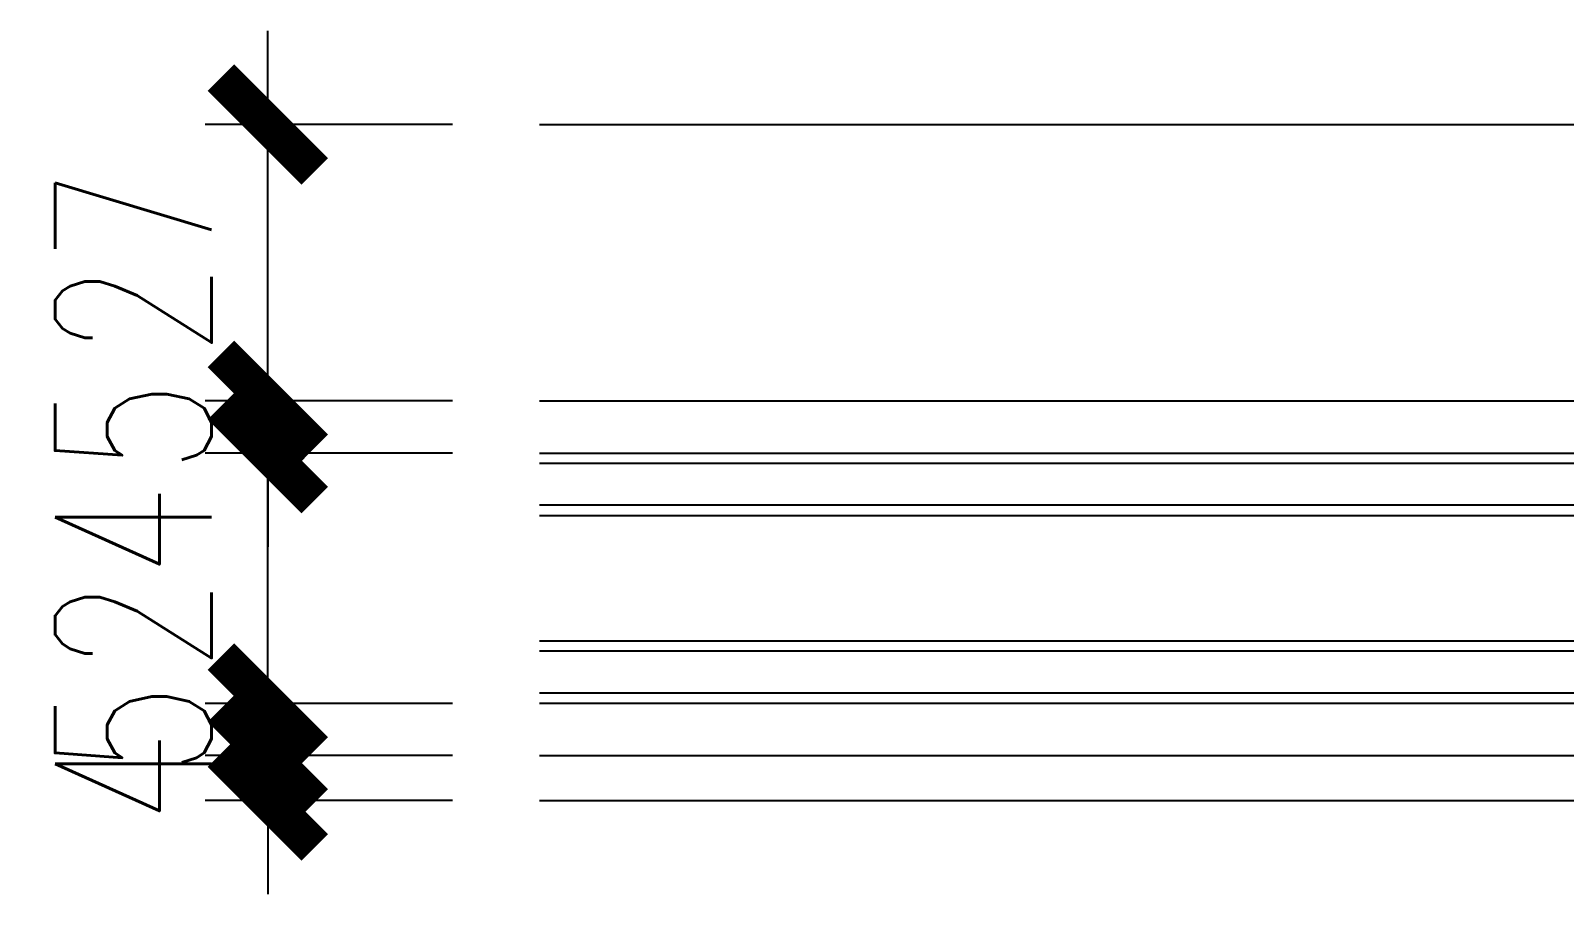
# Model space of a CAD drawing. Extents: x -202236 to 1002404, y -663931 to 1550022.
# Drawn here: x 24299.3 to 24446.3, y -357039.2 to -356956.4 of the extents above; entities that cross this region are included whole.
import ezdxf

# ---------------------------------------------------------------- set-up
doc = ezdxf.new("R2010")
doc.units = 0
for name, color, linetype in [('112铝材投影', 112, 'Continuous'), ('4玻璃幕墙', 4, 'Continuous'), ('DIM', 173, 'Continuous'), ('Fill', 8, 'Continuous')]:
    doc.layers.add(name, color=color, linetype=linetype)
doc.styles.add('DHTEXT-1', font='ROMANS.shx', dxfattribs={"width": 0.7, "bigfont": 'CHINESE.shx'})
doc.dimstyles.new('ZN6', dxfattribs={"dimscale": 6, "dimtxt": 2.5, "dimasz": 1.5, "dimexe": 1, "dimexo": 2, "dimgap": 0.9, "dimtad": 1, "dimdec": 0, "dimdsep": 46, "dimtxsty": 'DHTEXT-1', "dimblk": 'ARCHTICK', "dimcen": 2.5, "dimclrd": 173, "dimclre": 173, "dimclrt": 7, "dimazin": 2, "dimtfac": 1, "dimtdec": 1, "dimtix": 1, "dimtmove": 2, "dimatfit": 3, "dimfxl": 0, "dimtolj": 1, "dimtzin": 0, "dimarcsym": 0})

# ---------------------------------------------------------------- blocks, each defined once
blk = doc.blocks.new('*U758')
at = {"layer": '112铝材投影', "ltscale": 0.1}
for p, q in [((142.9199978226029, 63.00000000022919), (34.69534420452692, 63.00000000022919)), ((142.9199978226698, 36.49999999017655), (37.28122832930012, 36.49999999017655)), ((142.9199978226511, 2.500000000000909), (36.49930265916691, 2.500000000000909)), ((142.9199978226043, -1.800000000000182), (34.69534420451737, -1.800000000000182))]:
    blk.add_line(p, q, dxfattribs=at)
at = {"layer": '4玻璃幕墙'}
for points in [[(142.919997822607, 31.49999999016927), (19.49534523400098, 31.49999999016927), (18.49534523400098, 30.49999999016927), (18.49534523400098, 26.49999999016927), (19.49534523400098, 25.49999999016927), (142.919997822607, 25.49999999016927)], [(142.9199978226075, 13.49999999016927), (19.49534523400052, 13.49999999016927), (18.49534523400007, 12.49999999016927), (18.49534523399916, 8.499999990169272), (19.49534523399871, 7.499999990170181), (142.9199978226075, 7.499999990171091)]]:
    blk.add_lwpolyline(points, dxfattribs=at)
at = {"layer": 'Fill'}
for p, q in [((18.49534523400098, 30.49999999016927), (142.919997822607, 30.49999999016927)), ((18.4953442045321, 26.50000101963906), (142.9199967931381, 26.50000101963906)), ((18.4953442045321, 12.49999908152586), (142.9199967931381, 12.49999908152586)), ((18.49534523400098, 8.500000110995643), (142.919997822607, 8.500000110995643))]:
    blk.add_line(p, q, dxfattribs=at)
blk = doc.blocks.new('_ArchTick')
at = {"color": 0, "linetype": 'ByBlock', "const_width": 0.4}
blk.add_lwpolyline([(-0.5, -0.5), (0.5, 0.5)], dxfattribs=at)
blk = doc.blocks.new('*D977')
at = {"layer": 'Defpoints', "color": 0, "ltscale": 60, "transparency": 16777216}
for p in [(24321.99659885893, -357025.8624589699), (24351.69745399823, -357025.8624589699), (24351.69745399823, -357030.1624589699)]:
    blk.add_point(p, dxfattribs=at)
at = {"layer": 'DIM', "color": 173, "linetype": 'ByBlock', "lineweight": -2, "ltscale": 60, "transparency": 16777216}
for p, q in [((24321.99659885893, -357025.8624589699), (24321.99659885893, -357016.8624589699)), ((24339.69745399823, -357025.8624589699), (24315.99659885893, -357025.8624589699)), ((24321.99659885893, -357030.1624589699), (24321.99659885893, -357025.8624589699)), ((24339.69745399823, -357030.1624589699), (24315.99659885893, -357030.1624589699)), ((24321.99659885893, -357030.1624589699), (24321.99659885893, -357039.1624589699))]:
    blk.add_line(p, q, dxfattribs=at)
at = {"layer": 'DIM', "color": 173, "lineweight": -2, "ltscale": 60, "transparency": 16777216, "xscale": 9, "yscale": 9, "zscale": 9}
for p, rotation in [((24321.99659885893, -357025.8624589699), 270), ((24321.99659885893, -357030.1624589699), 90)]:
    blk.add_blockref('_ArchTick', p, dxfattribs=dict(at, rotation=rotation))
at = {"layer": 'DIM', "color": 7, "ltscale": 60, "transparency": 16777216, "insert": (24309.09659885882, -357028.0124589698), "char_height": 15, "attachment_point": 5, "rotation": 90, "style": 'DHTEXT-1'}
blk.add_mtext('\\A1;4', dxfattribs=at)
blk = doc.blocks.new('*D978')
at = {"layer": 'Defpoints', "color": 0, "ltscale": 60, "transparency": 16777216}
for p in [(24321.99659885893, -357020.8624589797), (24351.69745399823, -357020.8624589797), (24351.69745399823, -357025.8624589699)]:
    blk.add_point(p, dxfattribs=at)
at = {"layer": 'DIM', "color": 173, "linetype": 'ByBlock', "lineweight": -2, "ltscale": 60, "transparency": 16777216}
for p, q in [((24321.99659885893, -357020.8624589797), (24321.99659885893, -357011.8624589797)), ((24339.69745399823, -357020.8624589797), (24315.99659885893, -357020.8624589797)), ((24321.99659885893, -357025.8624589699), (24321.99659885893, -357020.8624589797)), ((24339.69745399823, -357025.8624589699), (24315.99659885893, -357025.8624589699)), ((24321.99659885893, -357025.8624589699), (24321.99659885893, -357034.8624589699))]:
    blk.add_line(p, q, dxfattribs=at)
at = {"layer": 'DIM', "color": 173, "lineweight": -2, "ltscale": 60, "transparency": 16777216, "xscale": 9, "yscale": 9, "zscale": 9}
for p, rotation in [((24321.99659885893, -357020.8624589797), 270), ((24321.99659885893, -357025.8624589699), 90)]:
    blk.add_blockref('_ArchTick', p, dxfattribs=dict(at, rotation=rotation))
at = {"layer": 'DIM', "color": 7, "ltscale": 60, "transparency": 16777216, "insert": (24309.09659885882, -357023.3624589747), "char_height": 15, "attachment_point": 5, "rotation": 90, "style": 'DHTEXT-1'}
blk.add_mtext('\\A1;5', dxfattribs=at)
blk = doc.blocks.new('*D979')
at = {"layer": 'Defpoints', "color": 0, "ltscale": 60, "transparency": 16777216}
for p in [(24321.99659885893, -356996.8624589797), (24351.69745399823, -356996.8624589797), (24351.69745399823, -357020.8624589797)]:
    blk.add_point(p, dxfattribs=at)
at = {"layer": 'DIM', "color": 173, "linetype": 'ByBlock', "lineweight": -2, "ltscale": 60, "transparency": 16777216}
for p, q in [((24321.99659885893, -356996.8624589797), (24321.99659885893, -356987.8624589797)), ((24339.69745399823, -356996.8624589797), (24315.99659885893, -356996.8624589797)), ((24321.99659885893, -357020.8624589797), (24321.99659885893, -356996.8624589797)), ((24339.69745399823, -357020.8624589797), (24315.99659885893, -357020.8624589797)), ((24321.99659885893, -357020.8624589797), (24321.99659885893, -357029.8624589797))]:
    blk.add_line(p, q, dxfattribs=at)
at = {"layer": 'DIM', "color": 173, "lineweight": -2, "ltscale": 60, "transparency": 16777216, "xscale": 9, "yscale": 9, "zscale": 9}
for p, rotation in [((24321.99659885893, -356996.8624589797), 270), ((24321.99659885893, -357020.8624589797), 90)]:
    blk.add_blockref('_ArchTick', p, dxfattribs=dict(at, rotation=rotation))
at = {"layer": 'DIM', "color": 7, "ltscale": 60, "transparency": 16777216, "insert": (24309.09659885882, -357008.8624589797), "char_height": 15, "attachment_point": 5, "rotation": 90, "style": 'DHTEXT-1'}
blk.add_mtext('\\A1;24', dxfattribs=at)
blk = doc.blocks.new('*D980')
at = {"layer": 'Defpoints', "color": 0, "ltscale": 60, "transparency": 16777216}
for p in [(24321.99659885893, -356991.8624589797), (24351.69745399823, -356991.8624589797), (24351.69745399823, -356996.8624589797)]:
    blk.add_point(p, dxfattribs=at)
at = {"layer": 'DIM', "color": 173, "linetype": 'ByBlock', "lineweight": -2, "ltscale": 60, "transparency": 16777216}
for p, q in [((24321.99659885893, -356991.8624589797), (24321.99659885893, -356982.8624589797)), ((24339.69745399823, -356991.8624589797), (24315.99659885893, -356991.8624589797)), ((24321.99659885893, -356996.8624589797), (24321.99659885893, -356991.8624589797)), ((24339.69745399823, -356996.8624589797), (24315.99659885893, -356996.8624589797)), ((24321.99659885893, -356996.8624589797), (24321.99659885893, -357005.8624589797))]:
    blk.add_line(p, q, dxfattribs=at)
at = {"layer": 'DIM', "color": 173, "lineweight": -2, "ltscale": 60, "transparency": 16777216, "xscale": 9, "yscale": 9, "zscale": 9}
for p, rotation in [((24321.99659885893, -356991.8624589797), 270), ((24321.99659885893, -356996.8624589797), 90)]:
    blk.add_blockref('_ArchTick', p, dxfattribs=dict(at, rotation=rotation))
at = {"layer": 'DIM', "color": 7, "ltscale": 60, "transparency": 16777216, "insert": (24309.09659885882, -356994.3624589797), "char_height": 15, "attachment_point": 5, "rotation": 90, "style": 'DHTEXT-1'}
blk.add_mtext('\\A1;5', dxfattribs=at)
blk = doc.blocks.new('*D981')
at = {"layer": 'Defpoints', "color": 0, "ltscale": 60, "transparency": 16777216}
for p in [(24321.99659885893, -356965.3624589696), (24351.69745399823, -356965.3624589696), (24351.69745399823, -356991.8624589797)]:
    blk.add_point(p, dxfattribs=at)
at = {"layer": 'DIM', "color": 173, "linetype": 'ByBlock', "lineweight": -2, "ltscale": 60, "transparency": 16777216}
for p, q in [((24321.99659885893, -356965.3624589696), (24321.99659885893, -356956.3624589696)), ((24339.69745399823, -356965.3624589696), (24315.99659885893, -356965.3624589696)), ((24321.99659885893, -356991.8624589797), (24321.99659885893, -356965.3624589696)), ((24339.69745399823, -356991.8624589797), (24315.99659885893, -356991.8624589797)), ((24321.99659885893, -356991.8624589797), (24321.99659885893, -357000.8624589797))]:
    blk.add_line(p, q, dxfattribs=at)
at = {"layer": 'DIM', "color": 173, "lineweight": -2, "ltscale": 60, "transparency": 16777216, "xscale": 9, "yscale": 9, "zscale": 9}
for p, rotation in [((24321.99659885893, -356965.3624589696), 270), ((24321.99659885893, -356991.8624589797), 90)]:
    blk.add_blockref('_ArchTick', p, dxfattribs=dict(at, rotation=rotation))
at = {"layer": 'DIM', "color": 7, "ltscale": 60, "transparency": 16777216, "insert": (24309.09659885882, -356978.6124589746), "char_height": 15, "attachment_point": 5, "rotation": 90, "style": 'DHTEXT-1'}
blk.add_mtext('\\A1;27', dxfattribs=at)

msp = doc.modelspace()

# ---------------------------------------------------------------- block references
at = {"ltscale": 20, "xscale": -1}
msp.add_blockref('*U758', (24490.97793391955, -357028.3624589698), dxfattribs=at)

# ---------------------------------------------------------------- dimensions: what is measured, and where the dimension line sits
at = {"layer": 'DIM', "ltscale": 60}
for base, p1, p2, picture, middle in [((24321.99659885893, -356965.3624589696), (24351.69745399822, -356991.8624589796), (24351.69745399822, -356965.3624589695), '*D981', (24309.09659885882, -356978.6124589746)), ((24321.99659885893, -356991.8624589797), (24351.69745399822, -356996.8624589796), (24351.69745399822, -356991.8624589796), '*D980', (24309.09659885882, -356994.3624589797)), ((24321.99659885893, -356996.8624589797), (24351.69745399822, -357020.8624589796), (24351.69745399822, -356996.8624589796), '*D979', (24309.09659885882, -357008.8624589797)), ((24321.99659885893, -357020.8624589797), (24351.69745399822, -357025.8624589698), (24351.69745399822, -357020.8624589796), '*D978', (24309.09659885882, -357023.3624589747)), ((24321.99659885893, -357025.8624589699), (24351.69745399822, -357030.1624589697), (24351.69745399822, -357025.8624589698), '*D977', (24309.09659885882, -357028.0124589698))]:
    dim = msp.add_linear_dim(base=base, p1=p1, p2=p2, angle=90, dimstyle='ZN6', dxfattribs=at)
    dim.commit()
    dim.dimension.update_dxf_attribs({"geometry": picture, "text_midpoint": middle})

doc.saveas('drawing.dxf')
